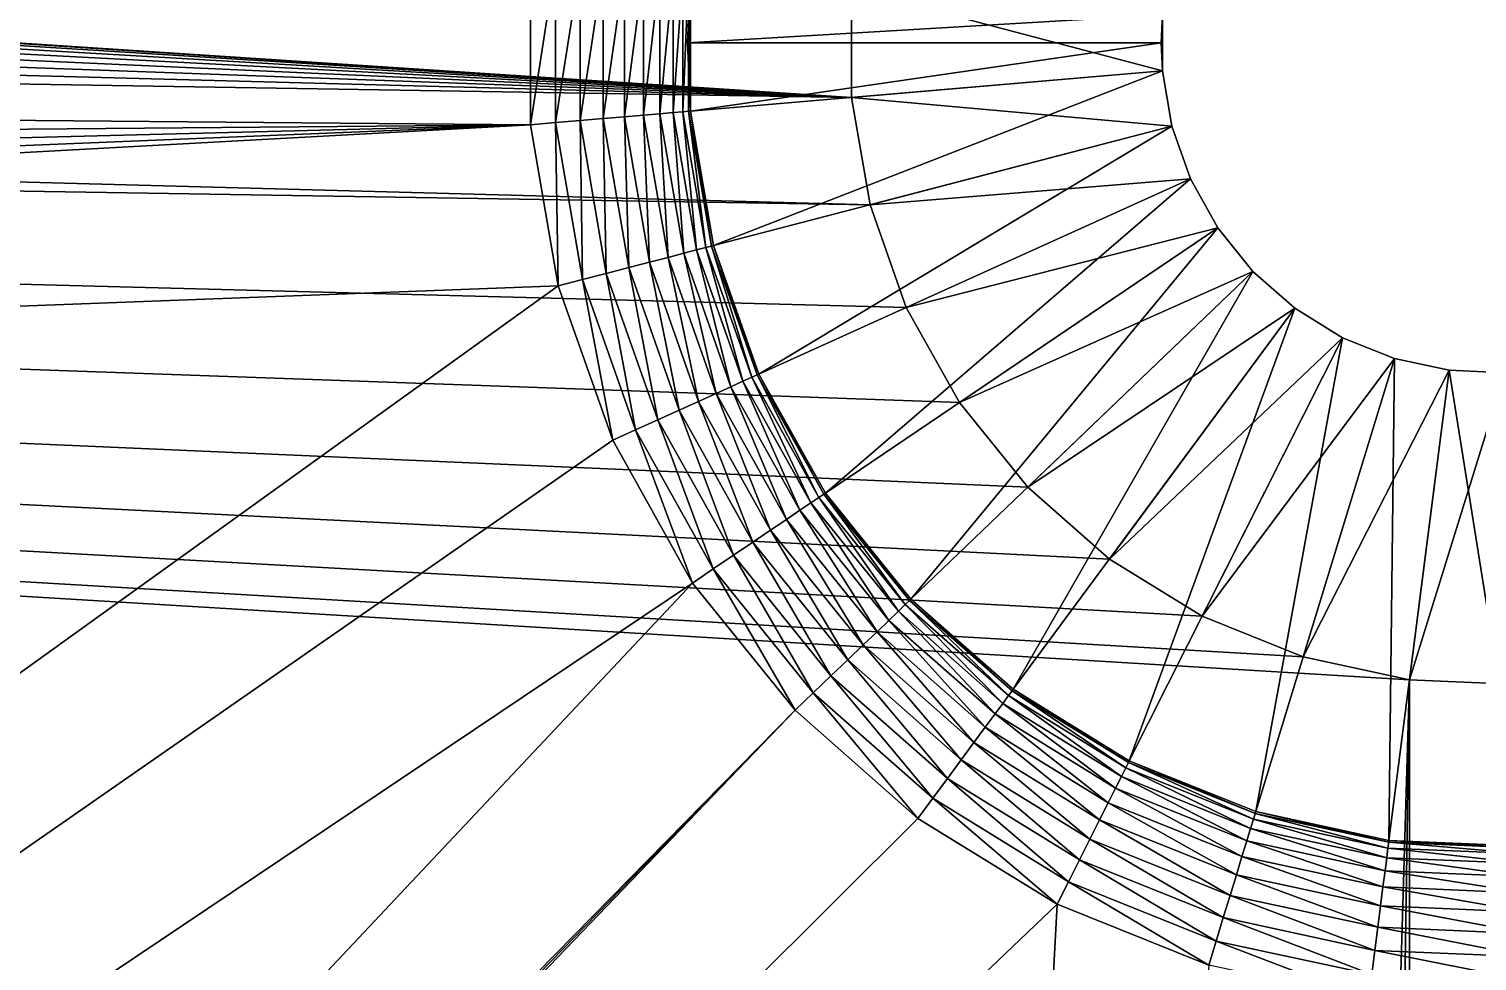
# Model space of a CAD drawing. Header units: millimetres. Extents: x 19.3 to 105.6, y 153.8 to 217.3.
# Drawn here: x 83.15 to 90.32, y 201.32 to 205.93 of the extents above; entities that cross this region are included whole.
import ezdxf

# ---------------------------------------------------------------- set-up
doc = ezdxf.new("R2010")
doc.units = ezdxf.units.MM
doc.layers.get('0').update_dxf_attribs({"color": 132, "linetype": 'CONTINUOUS'})

msp = doc.modelspace()

# ---------------------------------------------------------------- linework, layer by layer
at = {"invisible_edges": 16}
for points in [[(87.2218, 206.1314, 21.4312), (34.6401, 209.0343, 21.4312), (87.2218, 205.5929, 21.4312)], [(87.2218, 205.5929, 21.4312), (34.6401, 209.0343, 21.4312), (35.1743, 208.9659, 21.4312)], [(87.2218, 205.5929, 21.4312), (35.1743, 208.9659, 21.4312), (35.6892, 208.8082, 21.4312)], [(35.6892, 208.8082, 21.4312), (36.1701, 208.5658, 21.4312), (87.2218, 205.5929, 21.4312)], [(36.1701, 208.5658, 21.4312), (36.603, 208.2455, 21.4312), (87.2218, 205.5929, 21.4312)], [(87.2218, 205.5929, 21.4312), (36.603, 208.2455, 21.4312), (36.9756, 207.8568, 21.4312)], [(87.2218, 205.5929, 21.4312), (36.9756, 207.8568, 21.4312), (37.2772, 207.4106, 21.4312)], [(37.2772, 207.4106, 21.4312), (37.499, 206.9199, 21.4312), (87.2218, 205.5929, 21.4312)], [(87.2218, 205.5929, 21.4312), (37.499, 206.9199, 21.4312), (37.6347, 206.3987, 21.4312)], [(85.6337, 206.2666, 19.0436), (39.2742, 205.8622, 19.0436), (39.2056, 206.6681, 19.0436)], [(87.2218, 205.5929, 21.4312), (37.6347, 206.3987, 21.4312), (87.3128, 205.0621, 21.4312)], [(87.3128, 205.0621, 21.4312), (37.6347, 206.3987, 21.4312), (37.6804, 205.8622, 21.4312)], [(85.6337, 205.4577, 19.0436), (39.2742, 205.8622, 19.0436), (85.6337, 206.2666, 19.0436)], [(85.6337, 206.2666, 19.0436), (85.7574, 206.256, 19.0339), (85.6337, 205.4577, 19.0436)], [(85.6337, 205.4577, 19.0436), (85.7574, 206.256, 19.0339), (85.7574, 205.4682, 19.0339)], [(85.7574, 206.256, 19.0339), (85.8781, 206.2458, 19.0048), (85.7574, 205.4682, 19.0339)], [(85.7574, 205.4682, 19.0339), (85.8781, 206.2458, 19.0048), (85.8781, 205.4785, 19.0048)], [(85.8781, 206.2458, 19.0048), (85.9928, 206.236, 18.9571), (85.8781, 205.4785, 19.0048)], [(85.8781, 205.4785, 19.0048), (85.9928, 206.236, 18.9571), (85.9928, 205.4883, 18.9571)], [(85.9928, 206.236, 18.9571), (86.0986, 206.227, 18.8921), (85.9928, 205.4883, 18.9571)], [(85.9928, 205.4883, 18.9571), (86.0986, 206.227, 18.8921), (86.0986, 205.4973, 18.8921)], [(86.0986, 206.227, 18.8921), (86.1929, 206.219, 18.8112), (86.0986, 205.4973, 18.8921)], [(86.0986, 205.4973, 18.8921), (86.1929, 206.219, 18.8112), (86.1929, 205.5053, 18.8112)], [(86.1929, 206.219, 18.8112), (86.2736, 206.2121, 18.7165), (86.1929, 205.5053, 18.8112)], [(86.1929, 205.5053, 18.8112), (86.2736, 206.2121, 18.7165), (86.2736, 205.5122, 18.7165)], [(86.2736, 206.2121, 18.7165), (86.3384, 206.2066, 18.6103), (86.2736, 205.5122, 18.7165)], [(86.2736, 205.5122, 18.7165), (86.3384, 206.2066, 18.6103), (86.3384, 205.5177, 18.6103)], [(86.3384, 206.2066, 18.6103), (86.3859, 206.2025, 18.4952), (86.3384, 205.5177, 18.6103)], [(86.3384, 205.5177, 18.6103), (86.3859, 206.2025, 18.4952), (86.3859, 205.5217, 18.4952)], [(86.3859, 206.2025, 18.4952), (86.4149, 206.2001, 18.3741), (86.3859, 205.5217, 18.4952)], [(86.3859, 205.5217, 18.4952), (86.4149, 206.2001, 18.3741), (86.4149, 205.5242, 18.3741)], [(86.4246, 206.1993, 18.2499), (86.4246, 206.1993, 15.8687), (86.4103, 205.8622, 15.8687)], [(86.4246, 206.1993, 18.2499), (86.4103, 205.8622, 15.8687), (86.4246, 205.525, 18.2499)], [(88.7593, 206.0005, 15.8687), (86.4103, 205.8622, 15.8687), (86.4246, 206.1993, 15.8687)], [(86.4149, 206.2001, 18.3741), (86.4246, 206.1993, 18.2499), (86.4149, 205.5242, 18.3741)], [(86.4149, 205.5242, 18.3741), (86.4246, 206.1993, 18.2499), (86.4246, 205.525, 18.2499)], [(88.7593, 206.0005, 19.9326), (87.2218, 206.1314, 19.9326), (88.7593, 205.7238, 19.9326)], [(88.7593, 205.7238, 19.9326), (87.2218, 206.1314, 19.9326), (87.2218, 205.5929, 19.9326)], [(87.2218, 206.1314, 19.9326), (87.2218, 206.1314, 21.4312), (87.2218, 205.5929, 21.4312)], [(87.2218, 206.1314, 19.9326), (87.2218, 205.5929, 21.4312), (87.2218, 205.5929, 19.9326)], [(88.7534, 205.8622, 15.8687), (86.4103, 205.8622, 15.8687), (88.7593, 206.0005, 15.8687)], [(88.7534, 205.8622, 15.8687), (88.7593, 206.0005, 15.8687), (88.7593, 206.0005, 19.9326)], [(88.7593, 205.7238, 19.9326), (88.7534, 205.8622, 15.8687), (88.7593, 206.0005, 19.9326)], [(37.6347, 205.3256, 21.4312), (88.0932, 167.4191, 21.4312), (37.6804, 205.8622, 21.4312)], [(88.4974, 203.3095, 21.4312), (88.0932, 203.6652, 21.4312), (37.6804, 205.8622, 21.4312)], [(37.6804, 205.8622, 21.4312), (88.0932, 203.6652, 21.4312), (87.7549, 204.0842, 21.4312)], [(89.9821, 202.7129, 21.4312), (37.6804, 205.8622, 21.4312), (88.956, 168.0572, 21.4312)], [(89.9821, 202.7129, 21.4312), (89.4557, 202.8263, 21.4312), (37.6804, 205.8622, 21.4312)], [(37.6804, 205.8622, 21.4312), (89.4557, 202.8263, 21.4312), (88.956, 203.0271, 21.4312)], [(37.6804, 205.8622, 21.4312), (88.956, 203.0271, 21.4312), (88.4974, 203.3095, 21.4312)], [(87.3128, 205.0621, 21.4312), (37.6804, 205.8622, 21.4312), (87.4922, 204.5544, 21.4312)], [(87.4922, 204.5544, 21.4312), (37.6804, 205.8622, 21.4312), (87.7549, 204.0842, 21.4312)], [(37.6804, 205.8622, 21.4312), (88.0932, 167.4191, 21.4312), (88.4974, 167.7748, 21.4312)], [(37.6804, 205.8622, 21.4312), (88.4974, 167.7748, 21.4312), (88.956, 168.0572, 21.4312)], [(85.6337, 205.4577, 19.0436), (39.2056, 205.0562, 19.0436), (39.2742, 205.8622, 19.0436)], [(86.4103, 205.8622, 15.8687), (86.4246, 205.525, 15.8687), (86.4246, 205.525, 18.2499)], [(88.7534, 205.8622, 15.8687), (86.4246, 205.525, 15.8687), (86.4103, 205.8622, 15.8687)], [(88.7593, 205.7238, 15.8687), (86.4246, 205.525, 15.8687), (88.7534, 205.8622, 15.8687)], [(88.7593, 205.7238, 19.9326), (88.7593, 205.7238, 15.8687), (88.7534, 205.8622, 15.8687)], [(88.7593, 205.7238, 15.8687), (86.5385, 204.8605, 15.8687), (86.4246, 205.525, 15.8687)], [(88.8061, 205.4509, 15.8687), (86.5385, 204.8605, 15.8687), (88.7593, 205.7238, 15.8687)], [(88.7593, 205.7238, 19.9326), (87.2218, 205.5929, 19.9326), (88.8061, 205.4509, 19.9326)], [(88.8061, 205.4509, 19.9326), (88.8061, 205.4509, 15.8687), (88.7593, 205.7238, 15.8687)], [(88.8061, 205.4509, 19.9326), (88.7593, 205.7238, 15.8687), (88.7593, 205.7238, 19.9326)], [(88.8061, 205.4509, 19.9326), (87.2218, 205.5929, 19.9326), (87.3128, 205.0621, 19.9326)], [(87.2218, 205.5929, 19.9326), (87.2218, 205.5929, 21.4312), (87.3128, 205.0621, 21.4312)], [(87.2218, 205.5929, 19.9326), (87.3128, 205.0621, 21.4312), (87.3128, 205.0621, 19.9326)], [(85.9928, 205.4883, 18.9571), (86.0986, 205.4973, 18.8921), (86.1191, 204.7513, 18.9571)], [(86.0986, 205.4973, 18.8921), (86.1929, 205.5053, 18.8112), (86.2219, 204.7781, 18.8921)], [(86.1191, 204.7513, 18.9571), (86.0986, 205.4973, 18.8921), (86.2219, 204.7781, 18.8921)], [(86.1929, 205.5053, 18.8112), (86.2736, 205.5122, 18.7165), (86.3136, 204.8019, 18.8112)], [(86.2219, 204.7781, 18.8921), (86.1929, 205.5053, 18.8112), (86.3136, 204.8019, 18.8112)], [(86.2736, 205.5122, 18.7165), (86.3384, 205.5177, 18.6103), (86.3918, 204.8223, 18.7165)], [(86.3136, 204.8019, 18.8112), (86.2736, 205.5122, 18.7165), (86.3918, 204.8223, 18.7165)], [(86.3384, 205.5177, 18.6103), (86.3859, 205.5217, 18.4952), (86.4548, 204.8387, 18.6103)], [(86.3918, 204.8223, 18.7165), (86.3384, 205.5177, 18.6103), (86.4548, 204.8387, 18.6103)], [(86.3859, 205.5217, 18.4952), (86.4149, 205.5242, 18.3741), (86.501, 204.8507, 18.4952)], [(86.4548, 204.8387, 18.6103), (86.3859, 205.5217, 18.4952), (86.501, 204.8507, 18.4952)], [(86.4149, 205.5242, 18.3741), (86.4246, 205.525, 18.2499), (86.5291, 204.858, 18.3741)], [(86.501, 204.8507, 18.4952), (86.4149, 205.5242, 18.3741), (86.5291, 204.858, 18.3741)], [(86.4246, 205.525, 18.2499), (86.4246, 205.525, 15.8687), (86.5385, 204.8605, 15.8687)], [(86.4246, 205.525, 18.2499), (86.5385, 204.8605, 15.8687), (86.5385, 204.8605, 18.2499)], [(86.5291, 204.858, 18.3741), (86.4246, 205.525, 18.2499), (86.5385, 204.8605, 18.2499)], [(38.6687, 203.5364, 19.0436), (85.6337, 205.4577, 19.0436), (38.2157, 202.8663, 19.0436)], [(38.2157, 202.8663, 19.0436), (85.6337, 205.4577, 19.0436), (85.7704, 204.6605, 19.0436)], [(38.6687, 203.5364, 19.0436), (39.0018, 204.2735, 19.0436), (85.6337, 205.4577, 19.0436)], [(39.0018, 204.2735, 19.0436), (39.2056, 205.0562, 19.0436), (85.6337, 205.4577, 19.0436)], [(85.6337, 205.4577, 19.0436), (85.7574, 205.4682, 19.0339), (85.7704, 204.6605, 19.0436)], [(85.7574, 205.4682, 19.0339), (85.8781, 205.4785, 19.0048), (85.8906, 204.6918, 19.0339)], [(85.7704, 204.6605, 19.0436), (85.7574, 205.4682, 19.0339), (85.8906, 204.6918, 19.0339)], [(85.8781, 205.4785, 19.0048), (85.9928, 205.4883, 18.9571), (86.0078, 204.7223, 19.0048)], [(85.8906, 204.6918, 19.0339), (85.8781, 205.4785, 19.0048), (86.0078, 204.7223, 19.0048)], [(86.0078, 204.7223, 19.0048), (85.9928, 205.4883, 18.9571), (86.1191, 204.7513, 18.9571)], [(88.8061, 205.4509, 15.8687), (86.7632, 204.2248, 15.8687), (86.5385, 204.8605, 15.8687)], [(88.8983, 205.1899, 15.8687), (86.7632, 204.2248, 15.8687), (88.8061, 205.4509, 15.8687)], [(88.8061, 205.4509, 19.9326), (87.3128, 205.0621, 19.9326), (88.8983, 205.1899, 19.9326)], [(88.8983, 205.1899, 19.9326), (88.8983, 205.1899, 15.8687), (88.8061, 205.4509, 15.8687)], [(88.8983, 205.1899, 19.9326), (88.8061, 205.4509, 15.8687), (88.8061, 205.4509, 19.9326)], [(37.6347, 205.3256, 21.4312), (37.499, 204.8044, 21.4312), (88.0932, 167.4191, 21.4312)], [(88.8983, 205.1899, 15.8687), (87.092, 203.6362, 15.8687), (86.7632, 204.2248, 15.8687)], [(89.0333, 204.9483, 15.8687), (87.092, 203.6362, 15.8687), (88.8983, 205.1899, 15.8687)], [(88.8983, 205.1899, 19.9326), (87.3128, 205.0621, 19.9326), (87.4922, 204.5544, 19.9326)], [(88.8983, 205.1899, 19.9326), (87.4922, 204.5544, 19.9326), (89.0333, 204.9483, 19.9326)], [(89.0333, 204.9483, 19.9326), (89.0333, 204.9483, 15.8687), (88.8983, 205.1899, 15.8687)], [(89.0333, 204.9483, 19.9326), (88.8983, 205.1899, 15.8687), (88.8983, 205.1899, 19.9326)], [(87.3128, 205.0621, 19.9326), (87.3128, 205.0621, 21.4312), (87.4922, 204.5544, 21.4312)], [(87.3128, 205.0621, 19.9326), (87.4922, 204.5544, 21.4312), (87.4922, 204.5544, 19.9326)], [(89.0333, 204.9483, 15.8687), (87.5155, 203.1116, 15.8687), (87.092, 203.6362, 15.8687)], [(89.0333, 204.9483, 19.9326), (87.4922, 204.5544, 19.9326), (87.7549, 204.0842, 19.9326)], [(89.2072, 204.7329, 15.8687), (87.5155, 203.1116, 15.8687), (89.0333, 204.9483, 15.8687)], [(89.0333, 204.9483, 19.9326), (87.7549, 204.0842, 19.9326), (89.2072, 204.7329, 19.9326)], [(89.2072, 204.7329, 19.9326), (89.2072, 204.7329, 15.8687), (89.0333, 204.9483, 15.8687)], [(89.2072, 204.7329, 19.9326), (89.0333, 204.9483, 15.8687), (89.0333, 204.9483, 19.9326)], [(86.4548, 204.8387, 18.6103), (86.501, 204.8507, 18.4952), (86.6843, 204.1892, 18.6103)], [(86.501, 204.8507, 18.4952), (86.5291, 204.858, 18.3741), (86.7278, 204.2088, 18.4952)], [(86.6843, 204.1892, 18.6103), (86.501, 204.8507, 18.4952), (86.7278, 204.2088, 18.4952)], [(86.5291, 204.858, 18.3741), (86.5385, 204.8605, 18.2499), (86.7542, 204.2208, 18.3741)], [(86.7278, 204.2088, 18.4952), (86.5291, 204.858, 18.3741), (86.7542, 204.2208, 18.3741)], [(86.5385, 204.8605, 18.2499), (86.5385, 204.8605, 15.8687), (86.7632, 204.2248, 15.8687)], [(86.5385, 204.8605, 18.2499), (86.7632, 204.2248, 15.8687), (86.7632, 204.2248, 18.2499)], [(86.7542, 204.2208, 18.3741), (86.5385, 204.8605, 18.2499), (86.7632, 204.2248, 18.2499)], [(88.0932, 167.4191, 21.4312), (37.499, 204.8044, 21.4312), (37.2772, 204.3137, 21.4312)], [(86.1191, 204.7513, 18.9571), (86.2219, 204.7781, 18.8921), (86.3682, 204.0463, 18.9571)], [(86.2219, 204.7781, 18.8921), (86.3136, 204.8019, 18.8112), (86.465, 204.09, 18.8921)], [(86.3682, 204.0463, 18.9571), (86.2219, 204.7781, 18.8921), (86.465, 204.09, 18.8921)], [(86.3136, 204.8019, 18.8112), (86.3918, 204.8223, 18.7165), (86.5513, 204.129, 18.8112)], [(86.465, 204.09, 18.8921), (86.3136, 204.8019, 18.8112), (86.5513, 204.129, 18.8112)], [(86.3918, 204.8223, 18.7165), (86.4548, 204.8387, 18.6103), (86.625, 204.1624, 18.7165)], [(86.5513, 204.129, 18.8112), (86.3918, 204.8223, 18.7165), (86.625, 204.1624, 18.7165)], [(86.625, 204.1624, 18.7165), (86.4548, 204.8387, 18.6103), (86.6843, 204.1892, 18.6103)], [(85.8906, 204.6918, 19.0339), (86.0078, 204.7223, 19.0048), (86.153, 203.949, 19.0339)], [(86.0078, 204.7223, 19.0048), (86.1191, 204.7513, 18.9571), (86.2634, 203.9989, 19.0048)], [(86.153, 203.949, 19.0339), (86.0078, 204.7223, 19.0048), (86.2634, 203.9989, 19.0048)], [(86.2634, 203.9989, 19.0048), (86.1191, 204.7513, 18.9571), (86.3682, 204.0463, 18.9571)], [(89.2072, 204.7329, 15.8687), (88.0217, 202.6662, 15.8687), (87.5155, 203.1116, 15.8687)], [(89.2072, 204.7329, 19.9326), (87.7549, 204.0842, 19.9326), (88.0932, 203.6652, 19.9326)], [(89.415, 204.5501, 15.8687), (88.0217, 202.6662, 15.8687), (89.2072, 204.7329, 15.8687)], [(89.2072, 204.7329, 19.9326), (88.0932, 203.6652, 19.9326), (89.415, 204.5501, 19.9326)], [(89.415, 204.5501, 19.9326), (89.415, 204.5501, 15.8687), (89.2072, 204.7329, 15.8687)], [(89.415, 204.5501, 19.9326), (89.2072, 204.7329, 15.8687), (89.2072, 204.7329, 19.9326)], [(38.2157, 202.8663, 19.0436), (85.7704, 204.6605, 19.0436), (45.9354, 176.0235, 19.0436)], [(85.7704, 204.6605, 19.0436), (86.0399, 203.8979, 19.0436), (45.9354, 176.0235, 19.0436)], [(85.7704, 204.6605, 19.0436), (85.8906, 204.6918, 19.0339), (86.0399, 203.8979, 19.0436)], [(86.0399, 203.8979, 19.0436), (85.8906, 204.6918, 19.0339), (86.153, 203.949, 19.0339)], [(87.4922, 204.5544, 19.9326), (87.4922, 204.5544, 21.4312), (87.7549, 204.0842, 21.4312)], [(87.4922, 204.5544, 19.9326), (87.7549, 204.0842, 21.4312), (87.7549, 204.0842, 19.9326)], [(89.415, 204.5501, 15.8687), (88.5958, 202.3127, 15.8687), (88.0217, 202.6662, 15.8687)], [(89.415, 204.5501, 19.9326), (88.0932, 203.6652, 19.9326), (88.4974, 203.3095, 19.9326)], [(89.415, 204.5501, 19.9326), (88.4974, 203.3095, 19.9326), (89.6507, 204.4049, 19.9326)], [(89.6507, 204.4049, 15.8687), (88.5958, 202.3127, 15.8687), (89.415, 204.5501, 15.8687)], [(89.6507, 204.4049, 19.9326), (89.6507, 204.4049, 15.8687), (89.415, 204.5501, 15.8687)], [(89.6507, 204.4049, 19.9326), (89.415, 204.5501, 15.8687), (89.415, 204.5501, 19.9326)], [(89.6507, 204.4049, 19.9326), (88.4974, 203.3095, 19.9326), (88.956, 203.0271, 19.9326)], [(89.6507, 204.4049, 15.8687), (89.2214, 202.0613, 15.8687), (88.5958, 202.3127, 15.8687)], [(89.6507, 204.4049, 19.9326), (88.956, 203.0271, 19.9326), (89.9075, 204.3017, 19.9326)], [(89.9075, 204.3017, 15.8687), (89.2214, 202.0613, 15.8687), (89.6507, 204.4049, 15.8687)], [(89.9075, 204.3017, 19.9326), (89.9075, 204.3017, 15.8687), (89.6507, 204.4049, 15.8687)], [(89.9075, 204.3017, 19.9326), (89.6507, 204.4049, 15.8687), (89.6507, 204.4049, 19.9326)], [(87.7549, 167.0001, 21.4312), (37.2772, 204.3137, 21.4312), (36.9756, 203.8676, 21.4312)], [(88.0932, 167.4191, 21.4312), (37.2772, 204.3137, 21.4312), (87.7549, 167.0001, 21.4312)], [(89.9075, 204.3017, 19.9326), (88.956, 203.0271, 19.9326), (89.4557, 202.8263, 19.9326)], [(89.9075, 204.3017, 15.8687), (89.8805, 201.9192, 15.8687), (89.2214, 202.0613, 15.8687)], [(89.9075, 204.3017, 19.9326), (89.4557, 202.8263, 19.9326), (90.1781, 204.2434, 19.9326)], [(90.1781, 204.2434, 15.8687), (89.8805, 201.9192, 15.8687), (89.9075, 204.3017, 15.8687)], [(90.1781, 204.2434, 19.9326), (90.1781, 204.2434, 15.8687), (89.9075, 204.3017, 15.8687)], [(90.1781, 204.2434, 19.9326), (89.9075, 204.3017, 15.8687), (89.9075, 204.3017, 19.9326)], [(86.6843, 204.1892, 18.6103), (86.7278, 204.2088, 18.4952), (87.0203, 203.5878, 18.6103)], [(86.7278, 204.2088, 18.4952), (86.7542, 204.2208, 18.3741), (87.0598, 203.6144, 18.4952)], [(87.0203, 203.5878, 18.6103), (86.7278, 204.2088, 18.4952), (87.0598, 203.6144, 18.4952)], [(86.7542, 204.2208, 18.3741), (86.7632, 204.2248, 18.2499), (87.0839, 203.6307, 18.3741)], [(87.0598, 203.6144, 18.4952), (86.7542, 204.2208, 18.3741), (87.0839, 203.6307, 18.3741)], [(86.7632, 204.2248, 18.2499), (86.7632, 204.2248, 15.8687), (87.092, 203.6362, 15.8687)], [(86.7632, 204.2248, 18.2499), (87.092, 203.6362, 15.8687), (87.092, 203.6362, 18.2499)], [(87.0839, 203.6307, 18.3741), (86.7632, 204.2248, 18.2499), (87.092, 203.6362, 18.2499)], [(90.1781, 204.2434, 19.9326), (89.4557, 202.8263, 19.9326), (89.9821, 202.7129, 19.9326)], [(90.1781, 204.2434, 15.8687), (90.5541, 201.8906, 15.8687), (89.8805, 201.9192, 15.8687)], [(90.1781, 204.2434, 19.9326), (89.9821, 202.7129, 19.9326), (90.4546, 204.2317, 19.9326)], [(90.4546, 204.2317, 19.9326), (89.9821, 202.7129, 19.9326), (90.5201, 202.69, 19.9326)], [(90.4546, 204.2317, 15.8687), (90.5541, 201.8906, 15.8687), (90.1781, 204.2434, 15.8687)], [(90.4546, 204.2317, 19.9326), (90.4546, 204.2317, 15.8687), (90.1781, 204.2434, 15.8687)], [(90.4546, 204.2317, 19.9326), (90.1781, 204.2434, 15.8687), (90.1781, 204.2434, 19.9326)], [(86.5513, 204.129, 18.8112), (86.625, 204.1624, 18.7165), (86.8994, 203.506, 18.8112)], [(86.625, 204.1624, 18.7165), (86.6843, 204.1892, 18.6103), (86.9664, 203.5513, 18.7165)], [(86.8994, 203.506, 18.8112), (86.625, 204.1624, 18.7165), (86.9664, 203.5513, 18.7165)], [(86.9664, 203.5513, 18.7165), (86.6843, 204.1892, 18.6103), (87.0203, 203.5878, 18.6103)], [(86.3682, 204.0463, 18.9571), (86.465, 204.09, 18.8921), (86.7329, 203.3935, 18.9571)], [(86.465, 204.09, 18.8921), (86.5513, 204.129, 18.8112), (86.8209, 203.453, 18.8921)], [(86.7329, 203.3935, 18.9571), (86.465, 204.09, 18.8921), (86.8209, 203.453, 18.8921)], [(86.8209, 203.453, 18.8921), (86.5513, 204.129, 18.8112), (86.8994, 203.506, 18.8112)], [(87.7549, 204.0842, 19.9326), (87.7549, 204.0842, 21.4312), (88.0932, 203.6652, 21.4312)], [(87.7549, 204.0842, 19.9326), (88.0932, 203.6652, 21.4312), (88.0932, 203.6652, 19.9326)], [(86.153, 203.949, 19.0339), (86.2634, 203.9989, 19.0048), (86.5372, 203.2612, 19.0339)], [(86.2634, 203.9989, 19.0048), (86.3682, 204.0463, 18.9571), (86.6376, 203.3291, 19.0048)], [(86.5372, 203.2612, 19.0339), (86.2634, 203.9989, 19.0048), (86.6376, 203.3291, 19.0048)], [(86.6376, 203.3291, 19.0048), (86.3682, 204.0463, 18.9571), (86.7329, 203.3935, 18.9571)], [(86.0399, 203.8979, 19.0436), (86.153, 203.949, 19.0339), (86.4343, 203.1917, 19.0436)], [(86.4343, 203.1917, 19.0436), (86.153, 203.949, 19.0339), (86.5372, 203.2612, 19.0339)], [(36.603, 203.4788, 21.4312), (87.3128, 166.0222, 21.4312), (36.9756, 203.8676, 21.4312)], [(87.7549, 167.0001, 21.4312), (36.9756, 203.8676, 21.4312), (87.4922, 166.5299, 21.4312)], [(87.4922, 166.5299, 21.4312), (36.9756, 203.8676, 21.4312), (87.3128, 166.0222, 21.4312)], [(45.9354, 176.0235, 19.0436), (86.0399, 203.8979, 19.0436), (86.4343, 203.1917, 19.0436)], [(87.0598, 203.6144, 18.4952), (87.0839, 203.6307, 18.3741), (87.4875, 203.0847, 18.4952)], [(87.0839, 203.6307, 18.3741), (87.092, 203.6362, 18.2499), (87.5085, 203.1049, 18.3741)], [(87.4875, 203.0847, 18.4952), (87.0839, 203.6307, 18.3741), (87.5085, 203.1049, 18.3741)], [(87.092, 203.6362, 18.2499), (87.092, 203.6362, 15.8687), (87.5155, 203.1116, 15.8687)], [(87.092, 203.6362, 18.2499), (87.5155, 203.1116, 15.8687), (87.5155, 203.1116, 18.2499)], [(87.5085, 203.1049, 18.3741), (87.092, 203.6362, 18.2499), (87.5155, 203.1116, 18.2499)], [(88.0932, 203.6652, 19.9326), (88.0932, 203.6652, 21.4312), (88.4974, 203.3095, 21.4312)], [(88.0932, 203.6652, 19.9326), (88.4974, 203.3095, 21.4312), (88.4974, 203.3095, 19.9326)], [(86.9664, 203.5513, 18.7165), (87.0203, 203.5878, 18.6103), (87.4061, 203.0067, 18.7165)], [(87.0203, 203.5878, 18.6103), (87.0598, 203.6144, 18.4952), (87.4531, 203.0518, 18.6103)], [(87.4061, 203.0067, 18.7165), (87.0203, 203.5878, 18.6103), (87.4531, 203.0518, 18.6103)], [(87.4531, 203.0518, 18.6103), (87.0598, 203.6144, 18.4952), (87.4875, 203.0847, 18.4952)], [(86.8209, 203.453, 18.8921), (86.8994, 203.506, 18.8112), (87.2793, 202.8852, 18.8921)], [(86.8994, 203.506, 18.8112), (86.9664, 203.5513, 18.7165), (87.3477, 202.9508, 18.8112)], [(87.2793, 202.8852, 18.8921), (86.8994, 203.506, 18.8112), (87.3477, 202.9508, 18.8112)], [(87.3477, 202.9508, 18.8112), (86.9664, 203.5513, 18.7165), (87.4061, 203.0067, 18.7165)], [(36.1701, 203.1585, 21.4312), (87.3128, 166.0222, 21.4312), (36.603, 203.4788, 21.4312)], [(86.7329, 203.3935, 18.9571), (86.8209, 203.453, 18.8921), (87.2026, 202.8118, 18.9571)], [(87.2026, 202.8118, 18.9571), (86.8209, 203.453, 18.8921), (87.2793, 202.8852, 18.8921)], [(86.6376, 203.3291, 19.0048), (86.7329, 203.3935, 18.9571), (87.1196, 202.7321, 19.0048)], [(87.1196, 202.7321, 19.0048), (86.7329, 203.3935, 18.9571), (87.2026, 202.8118, 18.9571)], [(86.5372, 203.2612, 19.0339), (86.6376, 203.3291, 19.0048), (87.0321, 202.6483, 19.0339)], [(87.0321, 202.6483, 19.0339), (86.6376, 203.3291, 19.0048), (87.1196, 202.7321, 19.0048)], [(88.4974, 203.3095, 19.9326), (88.4974, 203.3095, 21.4312), (88.956, 203.0271, 21.4312)], [(88.4974, 203.3095, 19.9326), (88.956, 203.0271, 21.4312), (88.956, 203.0271, 19.9326)], [(86.4343, 203.1917, 19.0436), (86.5372, 203.2612, 19.0339), (86.9425, 202.5624, 19.0436)], [(86.9425, 202.5624, 19.0436), (86.5372, 203.2612, 19.0339), (87.0321, 202.6483, 19.0339)], [(36.1701, 203.1585, 21.4312), (35.6892, 202.9161, 21.4312), (87.3128, 166.0222, 21.4312)], [(45.9354, 176.0235, 19.0436), (86.4343, 203.1917, 19.0436), (60.8579, 176.0235, 19.0436)], [(60.8579, 176.0235, 19.0436), (86.4343, 203.1917, 19.0436), (86.9425, 202.5624, 19.0436)], [(87.4531, 203.0518, 18.6103), (87.4875, 203.0847, 18.4952), (87.9702, 202.5966, 18.6103)], [(87.4875, 203.0847, 18.4952), (87.5085, 203.1049, 18.3741), (87.9986, 202.6349, 18.4952)], [(87.9702, 202.5966, 18.6103), (87.4875, 203.0847, 18.4952), (87.9986, 202.6349, 18.4952)], [(87.5085, 203.1049, 18.3741), (87.5155, 203.1116, 18.2499), (88.0158, 202.6583, 18.3741)], [(87.9986, 202.6349, 18.4952), (87.5085, 203.1049, 18.3741), (88.0158, 202.6583, 18.3741)], [(87.5155, 203.1116, 18.2499), (87.5155, 203.1116, 15.8687), (88.0217, 202.6662, 15.8687)], [(87.5155, 203.1116, 18.2499), (88.0217, 202.6662, 15.8687), (88.0217, 202.6662, 18.2499)], [(88.0158, 202.6583, 18.3741), (87.5155, 203.1116, 18.2499), (88.0217, 202.6662, 18.2499)], [(87.3477, 202.9508, 18.8112), (87.4061, 203.0067, 18.7165), (87.8834, 202.4793, 18.8112)], [(87.4061, 203.0067, 18.7165), (87.4531, 203.0518, 18.6103), (87.9315, 202.5443, 18.7165)], [(87.8834, 202.4793, 18.8112), (87.4061, 203.0067, 18.7165), (87.9315, 202.5443, 18.7165)], [(87.9315, 202.5443, 18.7165), (87.4531, 203.0518, 18.6103), (87.9702, 202.5966, 18.6103)], [(88.956, 203.0271, 19.9326), (88.956, 203.0271, 21.4312), (89.4557, 202.8263, 21.4312)], [(88.956, 203.0271, 19.9326), (89.4557, 202.8263, 21.4312), (89.4557, 202.8263, 19.9326)], [(87.3128, 166.0222, 21.4312), (35.6892, 202.9161, 21.4312), (35.1743, 202.7584, 21.4312)], [(87.2793, 202.8852, 18.8921), (87.3477, 202.9508, 18.8112), (87.8271, 202.4031, 18.8921)], [(87.8271, 202.4031, 18.8921), (87.3477, 202.9508, 18.8112), (87.8834, 202.4793, 18.8112)], [(87.2026, 202.8118, 18.9571), (87.2793, 202.8852, 18.8921), (87.7639, 202.3177, 18.9571)], [(87.7639, 202.3177, 18.9571), (87.2793, 202.8852, 18.8921), (87.8271, 202.4031, 18.8921)], [(87.1196, 202.7321, 19.0048), (87.2026, 202.8118, 18.9571), (87.6955, 202.2252, 19.0048)], [(87.6955, 202.2252, 19.0048), (87.2026, 202.8118, 18.9571), (87.7639, 202.3177, 18.9571)], [(89.4557, 202.8263, 19.9326), (89.4557, 202.8263, 21.4312), (89.9821, 202.7129, 21.4312)], [(89.4557, 202.8263, 19.9326), (89.9821, 202.7129, 21.4312), (89.9821, 202.7129, 19.9326)], [(87.3128, 166.0222, 21.4312), (35.1743, 202.7584, 21.4312), (20.0934, 181.8304, 21.4312)], [(87.0321, 202.6483, 19.0339), (87.1196, 202.7321, 19.0048), (87.6235, 202.1278, 19.0339)], [(87.6235, 202.1278, 19.0339), (87.1196, 202.7321, 19.0048), (87.6955, 202.2252, 19.0048)], [(88.956, 168.0572, 21.4312), (89.4557, 168.258, 21.4312), (89.9821, 202.7129, 21.4312)], [(89.9821, 202.7129, 21.4312), (89.4557, 168.258, 21.4312), (89.9821, 168.3714, 21.4312)], [(89.9821, 202.7129, 21.4312), (89.9821, 168.3714, 21.4312), (90.5201, 202.69, 21.4312)], [(89.9821, 202.7129, 19.9326), (89.9821, 202.7129, 21.4312), (90.5201, 202.69, 21.4312)], [(89.9821, 202.7129, 19.9326), (90.5201, 202.69, 21.4312), (90.5201, 202.69, 19.9326)], [(86.9425, 202.5624, 19.0436), (87.0321, 202.6483, 19.0339), (87.5497, 202.028, 19.0436)], [(87.5497, 202.028, 19.0436), (87.0321, 202.6483, 19.0339), (87.6235, 202.1278, 19.0339)], [(87.9702, 202.5966, 18.6103), (87.9986, 202.6349, 18.4952), (88.5568, 202.2354, 18.6103)], [(87.9986, 202.6349, 18.4952), (88.0158, 202.6583, 18.3741), (88.5783, 202.278, 18.4952)], [(88.5568, 202.2354, 18.6103), (87.9986, 202.6349, 18.4952), (88.5783, 202.278, 18.4952)], [(88.0158, 202.6583, 18.3741), (88.0217, 202.6662, 18.2499), (88.5914, 202.304, 18.3741)], [(88.5783, 202.278, 18.4952), (88.0158, 202.6583, 18.3741), (88.5914, 202.304, 18.3741)], [(88.0217, 202.6662, 18.2499), (88.0217, 202.6662, 15.8687), (88.5958, 202.3127, 15.8687)], [(88.0217, 202.6662, 18.2499), (88.5958, 202.3127, 15.8687), (88.5958, 202.3127, 18.2499)], [(88.5914, 202.304, 18.3741), (88.0217, 202.6662, 18.2499), (88.5958, 202.3127, 18.2499)], [(90.5201, 202.69, 21.4312), (89.9821, 168.3714, 21.4312), (90.5201, 168.3943, 21.4312)], [(60.8579, 176.0235, 19.0436), (86.9425, 202.5624, 19.0436), (61.1062, 176.004, 19.0436)], [(61.1062, 176.004, 19.0436), (86.9425, 202.5624, 19.0436), (61.3484, 175.9458, 19.0436)], [(87.5497, 202.028, 19.0436), (61.3484, 175.9458, 19.0436), (86.9425, 202.5624, 19.0436)], [(87.9315, 202.5443, 18.7165), (87.9702, 202.5966, 18.6103), (88.5275, 202.1773, 18.7165)], [(88.5275, 202.1773, 18.7165), (87.9702, 202.5966, 18.6103), (88.5568, 202.2354, 18.6103)], [(87.8834, 202.4793, 18.8112), (87.9315, 202.5443, 18.7165), (88.4911, 202.1051, 18.8112)], [(88.4911, 202.1051, 18.8112), (87.9315, 202.5443, 18.7165), (88.5275, 202.1773, 18.7165)], [(87.8271, 202.4031, 18.8921), (87.8834, 202.4793, 18.8112), (88.4485, 202.0205, 18.8921)], [(88.4485, 202.0205, 18.8921), (87.8834, 202.4793, 18.8112), (88.4911, 202.1051, 18.8112)], [(87.7639, 202.3177, 18.9571), (87.8271, 202.4031, 18.8921), (88.4007, 201.9257, 18.9571)], [(88.4007, 201.9257, 18.9571), (87.8271, 202.4031, 18.8921), (88.4485, 202.0205, 18.8921)], [(87.6955, 202.2252, 19.0048), (87.7639, 202.3177, 18.9571), (88.3489, 201.8229, 19.0048)], [(88.3489, 201.8229, 19.0048), (87.7639, 202.3177, 18.9571), (88.4007, 201.9257, 18.9571)], [(88.5568, 202.2354, 18.6103), (88.5783, 202.278, 18.4952), (89.196, 201.9786, 18.6103)], [(88.5783, 202.278, 18.4952), (88.5914, 202.304, 18.3741), (89.21, 202.0241, 18.4952)], [(89.196, 201.9786, 18.6103), (88.5783, 202.278, 18.4952), (89.21, 202.0241, 18.4952)], [(88.5914, 202.304, 18.3741), (88.5958, 202.3127, 18.2499), (89.2185, 202.052, 18.3741)], [(89.21, 202.0241, 18.4952), (88.5914, 202.304, 18.3741), (89.2185, 202.052, 18.3741)], [(88.5958, 202.3127, 18.2499), (88.5958, 202.3127, 15.8687), (89.2214, 202.0613, 15.8687)], [(88.5958, 202.3127, 18.2499), (89.2214, 202.0613, 15.8687), (89.2214, 202.0613, 18.2499)], [(89.2185, 202.052, 18.3741), (88.5958, 202.3127, 18.2499), (89.2214, 202.0613, 18.2499)], [(87.6235, 202.1278, 19.0339), (87.6955, 202.2252, 19.0048), (88.2943, 201.7148, 19.0339)], [(88.2943, 201.7148, 19.0339), (87.6955, 202.2252, 19.0048), (88.3489, 201.8229, 19.0048)], [(88.5275, 202.1773, 18.7165), (88.5568, 202.2354, 18.6103), (89.177, 201.9163, 18.7165)], [(89.177, 201.9163, 18.7165), (88.5568, 202.2354, 18.6103), (89.196, 201.9786, 18.6103)], [(87.5497, 202.028, 19.0436), (87.6235, 202.1278, 19.0339), (88.2384, 201.6039, 19.0436)], [(88.2384, 201.6039, 19.0436), (87.6235, 202.1278, 19.0339), (88.2943, 201.7148, 19.0339)], [(88.4911, 202.1051, 18.8112), (88.5275, 202.1773, 18.7165), (89.1533, 201.839, 18.8112)], [(89.1533, 201.839, 18.8112), (88.5275, 202.1773, 18.7165), (89.177, 201.9163, 18.7165)], [(88.4485, 202.0205, 18.8921), (88.4911, 202.1051, 18.8112), (89.1256, 201.7484, 18.8921)], [(89.1256, 201.7484, 18.8921), (88.4911, 202.1051, 18.8112), (89.1533, 201.839, 18.8112)], [(89.21, 202.0241, 18.4952), (89.2185, 202.052, 18.3741), (89.8755, 201.8807, 18.4952)], [(89.2185, 202.052, 18.3741), (89.2214, 202.0613, 18.2499), (89.8792, 201.9096, 18.3741)], [(89.8755, 201.8807, 18.4952), (89.2185, 202.052, 18.3741), (89.8792, 201.9096, 18.3741)], [(89.2214, 202.0613, 18.2499), (89.2214, 202.0613, 15.8687), (89.8805, 201.9192, 15.8687)], [(89.2214, 202.0613, 18.2499), (89.8805, 201.9192, 15.8687), (89.8805, 201.9192, 18.2499)], [(89.8792, 201.9096, 18.3741), (89.2214, 202.0613, 18.2499), (89.8805, 201.9192, 18.2499)], [(88.2384, 201.6039, 19.0436), (61.3484, 175.9458, 19.0436), (87.5497, 202.028, 19.0436)], [(88.4007, 201.9257, 18.9571), (88.4485, 202.0205, 18.8921), (89.0945, 201.6469, 18.9571)], [(89.0945, 201.6469, 18.9571), (88.4485, 202.0205, 18.8921), (89.1256, 201.7484, 18.8921)], [(89.196, 201.9786, 18.6103), (89.21, 202.0241, 18.4952), (89.8695, 201.8334, 18.6103)], [(89.8695, 201.8334, 18.6103), (89.21, 202.0241, 18.4952), (89.8755, 201.8807, 18.4952)], [(88.3489, 201.8229, 19.0048), (88.4007, 201.9257, 18.9571), (89.0608, 201.5369, 19.0048)], [(89.0608, 201.5369, 19.0048), (88.4007, 201.9257, 18.9571), (89.0945, 201.6469, 18.9571)], [(89.1533, 201.839, 18.8112), (89.177, 201.9163, 18.7165), (89.8509, 201.6886, 18.8112)], [(89.177, 201.9163, 18.7165), (89.196, 201.9786, 18.6103), (89.8612, 201.7689, 18.7165)], [(89.8509, 201.6886, 18.8112), (89.177, 201.9163, 18.7165), (89.8612, 201.7689, 18.7165)], [(89.8612, 201.7689, 18.7165), (89.196, 201.9786, 18.6103), (89.8695, 201.8334, 18.6103)], [(89.8755, 201.8807, 18.4952), (89.8792, 201.9096, 18.3741), (90.5557, 201.8518, 18.4952)], [(89.8792, 201.9096, 18.3741), (89.8805, 201.9192, 18.2499), (90.5545, 201.8809, 18.3741)], [(90.5557, 201.8518, 18.4952), (89.8792, 201.9096, 18.3741), (90.5545, 201.8809, 18.3741)], [(89.8805, 201.9192, 18.2499), (89.8805, 201.9192, 15.8687), (90.5541, 201.8906, 15.8687)], [(89.8805, 201.9192, 18.2499), (90.5541, 201.8906, 15.8687), (90.5541, 201.8906, 18.2499)], [(90.5545, 201.8809, 18.3741), (89.8805, 201.9192, 18.2499), (90.5541, 201.8906, 18.2499)], [(89.1256, 201.7484, 18.8921), (89.1533, 201.839, 18.8112), (89.8389, 201.5947, 18.8921)], [(89.8389, 201.5947, 18.8921), (89.1533, 201.839, 18.8112), (89.8509, 201.6886, 18.8112)], [(89.8695, 201.8334, 18.6103), (89.8755, 201.8807, 18.4952), (90.5578, 201.8042, 18.6103)], [(90.5578, 201.8042, 18.6103), (89.8755, 201.8807, 18.4952), (90.5557, 201.8518, 18.4952)], [(88.2943, 201.7148, 19.0339), (88.3489, 201.8229, 19.0048), (89.0253, 201.4211, 19.0339)], [(89.0253, 201.4211, 19.0339), (88.3489, 201.8229, 19.0048), (89.0608, 201.5369, 19.0048)], [(89.8509, 201.6886, 18.8112), (89.8612, 201.7689, 18.7165), (90.5639, 201.6584, 18.8112)], [(89.8612, 201.7689, 18.7165), (89.8695, 201.8334, 18.6103), (90.5605, 201.7392, 18.7165)], [(90.5639, 201.6584, 18.8112), (89.8612, 201.7689, 18.7165), (90.5605, 201.7392, 18.7165)], [(90.5605, 201.7392, 18.7165), (89.8695, 201.8334, 18.6103), (90.5578, 201.8042, 18.6103)], [(88.2384, 201.6039, 19.0436), (88.2943, 201.7148, 19.0339), (88.989, 201.3023, 19.0436)], [(88.989, 201.3023, 19.0436), (88.2943, 201.7148, 19.0339), (89.0253, 201.4211, 19.0339)], [(89.0945, 201.6469, 18.9571), (89.1256, 201.7484, 18.8921), (89.8254, 201.4894, 18.9571)], [(89.8254, 201.4894, 18.9571), (89.1256, 201.7484, 18.8921), (89.8389, 201.5947, 18.8921)], [(89.0608, 201.5369, 19.0048), (89.0945, 201.6469, 18.9571), (89.8108, 201.3752, 19.0048)], [(89.8108, 201.3752, 19.0048), (89.0945, 201.6469, 18.9571), (89.8254, 201.4894, 18.9571)], [(89.8389, 201.5947, 18.8921), (89.8509, 201.6886, 18.8112), (90.568, 201.5637, 18.8921)], [(90.568, 201.5637, 18.8921), (89.8509, 201.6886, 18.8112), (90.5639, 201.6584, 18.8112)], [(88.2384, 201.6039, 19.0436), (86.4343, 167.8926, 19.0436), (61.3484, 175.9458, 19.0436)], [(88.989, 201.3023, 19.0436), (86.4343, 167.8926, 19.0436), (88.2384, 201.6039, 19.0436)], [(89.8254, 201.4894, 18.9571), (89.8389, 201.5947, 18.8921), (90.5725, 201.4576, 18.9571)], [(90.5725, 201.4576, 18.9571), (89.8389, 201.5947, 18.8921), (90.568, 201.5637, 18.8921)], [(89.0253, 201.4211, 19.0339), (89.0608, 201.5369, 19.0048), (89.7954, 201.2551, 19.0339)], [(89.7954, 201.2551, 19.0339), (89.0608, 201.5369, 19.0048), (89.8108, 201.3752, 19.0048)], [(89.8108, 201.3752, 19.0048), (89.8254, 201.4894, 18.9571), (90.5774, 201.3427, 19.0048)], [(90.5774, 201.3427, 19.0048), (89.8254, 201.4894, 18.9571), (90.5725, 201.4576, 18.9571)], [(88.989, 201.3023, 19.0436), (89.0253, 201.4211, 19.0339), (89.7797, 201.1319, 19.0436)], [(89.7797, 201.1319, 19.0436), (89.0253, 201.4211, 19.0339), (89.7954, 201.2551, 19.0339)], [(89.7954, 201.2551, 19.0339), (89.8108, 201.3752, 19.0048), (90.5825, 201.2217, 19.0339)], [(90.5825, 201.2217, 19.0339), (89.8108, 201.3752, 19.0048), (90.5774, 201.3427, 19.0048)]]:
    msp.add_3dface(points, dxfattribs=at)

doc.saveas('drawing.dxf')
